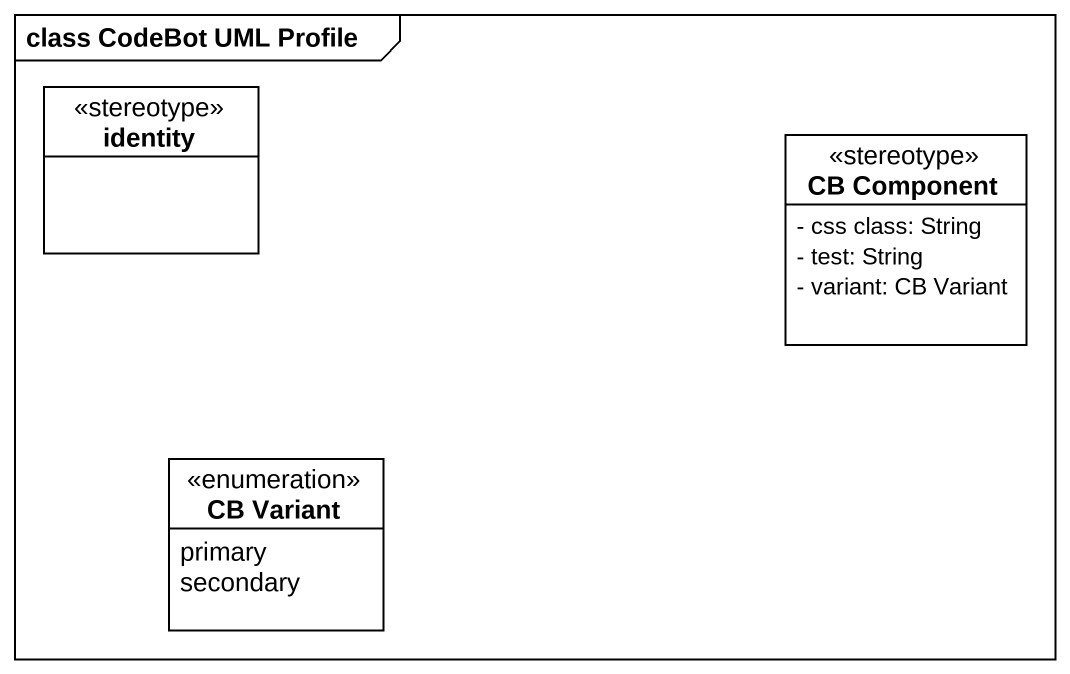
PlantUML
@startuml
mainframe class CodeBot UML Profile
hide circle
hide empty members
skinparam classAttributeIconSize 0
class identity <<stereotype>>
class "CB Component" as CB_Component <<stereotype>> {
  - css class: String
  - test: String
  - variant: CB Variant
}
enum "CB Variant" as CB_Variant {
  primary
  secondary
}
@enduml
